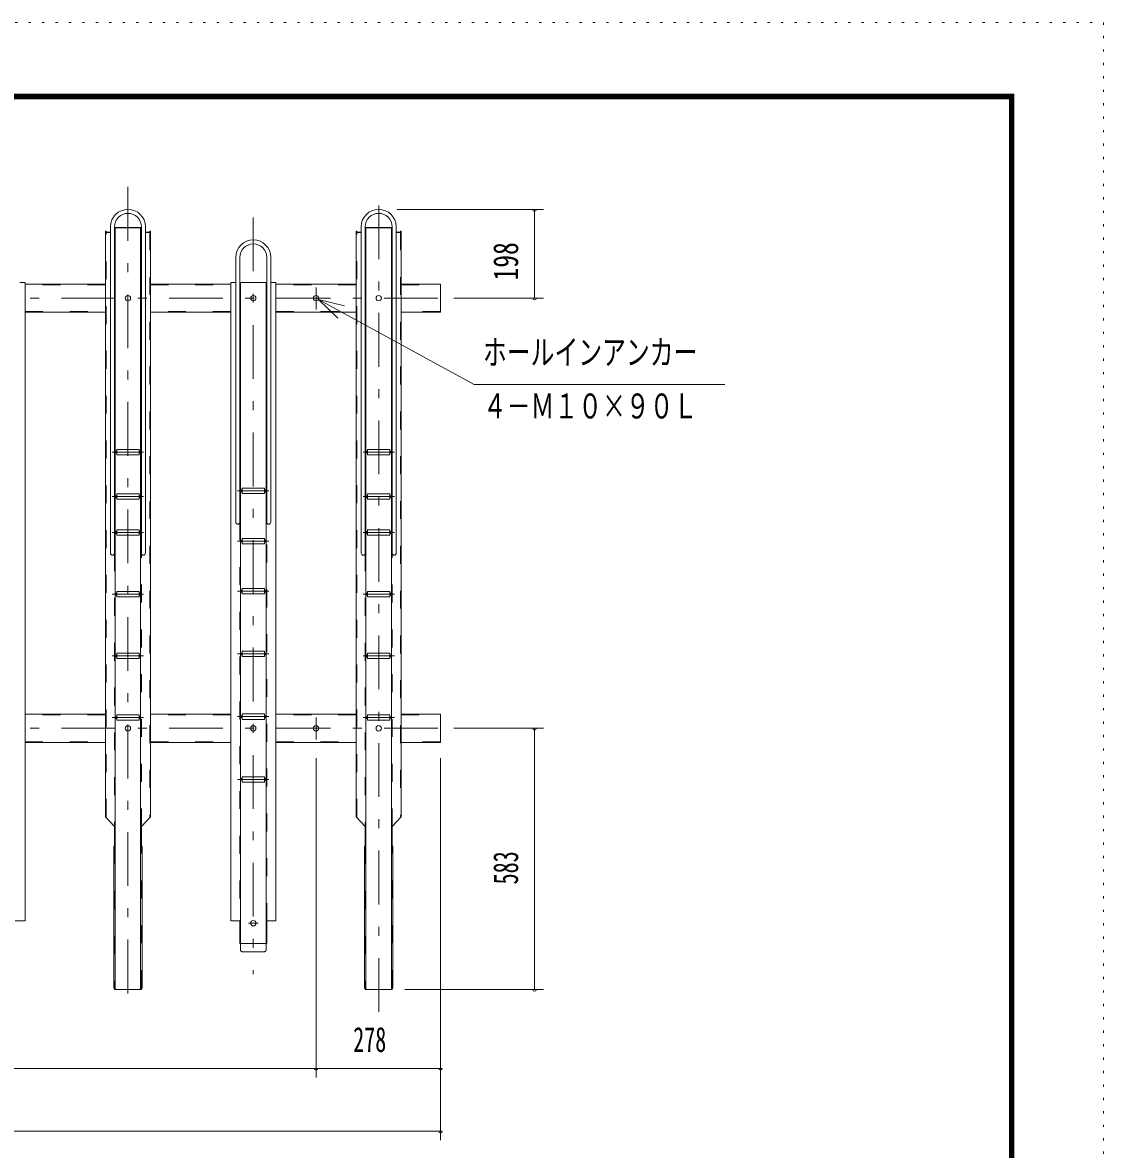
# Model space of a CAD drawing. Units: millimetres, scale not verified. Extents: x -5940 to 5940, y -6448 to 6448.
# Drawn here: x 3527 to 5940, y -563 to 1952 of the extents above; entities that cross this region are included whole.
import ezdxf
from ezdxf.enums import TextEntityAlignment as Align

# ---------------------------------------------------------------- set-up
doc = ezdxf.new("R2010")
doc.units = ezdxf.units.MM
doc.header["$LTSCALE"] = 10
for name, pattern in [('USER2', [10, 4, -6]), ('USER3', [24, 12, -5, 2, -5]), ('USER5', [3, 0.5, -2.5])]:
    doc.linetypes.add(name, pattern=pattern)
for name, color, linetype, lineweight in [('0-2_2-0BOLD', 7, 'Continuous', 18), ('0-3_2-1HIDDEN', 3, 'USER2', 18), ('0-4_2-2CENTER', 3, 'USER3', 18), ('0-5_2-5DIM', 3, 'Continuous', 18), ('0-7_F-F', 5, 'Continuous', 18), ('0-8_F-E_J_ADD', 5, 'USER5', 18)]:
    doc.layers.add(name, color=color, linetype=linetype, lineweight=lineweight)
doc.styles.add('ＭＳ ゴシック', font='')
doc.styles.get('ＭＳ ゴシック').set_extended_font_data('MS Gothic')

msp = doc.modelspace()

# ---------------------------------------------------------------- linework, layer by layer
at = {"layer": '0-2_2-0BOLD'}
for p, q in [((3723.19, 1484.11), (3711.79, 1484.11)), ((3723.19, 768.13), (3723.19, 1496.53)), ((3732.19, 1496.53), (3732.19, 768.13)), ((3732.19, 1494.85), (3792.19, 1494.85)), ((3732.19, 1484.11), (3733.79, 1484.11)), ((3733.79, 1494.56), (3733.79, -205.78)), ((3792.19, 1484.11), (3790.59, 1484.11)), ((3792.19, 1496.53), (3792.19, 768.13)), ((3801.19, 768.13), (3801.19, 1496.53)), ((3812.59, 1484.11), (3801.19, 1484.11)), ((4271.79, 1484.11), (4283.19, 1484.11)), ((4283.19, 768.13), (4283.19, 1496.53)), ((4292.19, 1496.53), (4292.19, 768.13)), ((4352.19, 1494.85), (4292.19, 1494.85)), ((4292.19, 1484.11), (4293.79, 1484.11)), ((4350.59, 1494.56), (4350.59, -205.78)), ((4352.19, 1484.11), (4350.59, 1484.11)), ((4352.19, 1496.53), (4352.19, 768.13)), ((4361.19, 768.13), (4361.19, 1496.53)), ((4361.19, 1484.11), (4372.59, 1484.11)), ((4003.19, 1428.19), (4003.19, 837.19)), ((4012.19, 837.19), (4012.19, 1428.19)), ((4072.19, 1428.19), (4072.19, 837.19)), ((4081.19, 837.19), (4081.19, 1428.19)), ((3532.59, 1368.69), (3711.79, 1368.69)), ((3812.59, 1368.69), (3991.79, 1368.69)), ((3991.79, 1372.19), (4003.19, 1372.19)), ((4012.19, 1372.19), (4072.19, 1372.19)), ((4092.59, 1368.69), (4271.79, 1368.69)), ((3711.79, 1305.69), (3532.59, 1305.69)), ((3991.79, 1305.69), (3812.59, 1305.69)), ((4271.79, 1305.69), (4092.59, 1305.69)), ((3737.19, 995.79), (3733.79, 995.79)), ((3733.79, 991.79), (3737.19, 991.79)), ((3787.19, 995.79), (3790.59, 995.79)), ((3790.59, 991.79), (3787.19, 991.79)), ((4293.79, 995.79), (4297.19, 995.79)), ((4297.19, 991.79), (4293.79, 991.79)), ((4347.19, 995.79), (4350.59, 995.79)), ((4350.59, 991.79), (4347.19, 991.79)), ((4017.19, 909.19), (4013.79, 909.19)), ((4070.59, 909.19), (4067.19, 909.19)), ((3733.79, 896.33), (3737.19, 896.33)), ((3737.19, 892.33), (3733.79, 892.33)), ((3787.19, 896.33), (3790.59, 896.33)), ((3790.59, 892.33), (3787.19, 892.33)), ((4013.79, 905.19), (4017.19, 905.19)), ((4067.19, 905.19), (4070.59, 905.19)), ((4297.19, 896.33), (4293.79, 896.33)), ((4293.79, 892.33), (4297.19, 892.33)), ((4350.59, 896.33), (4347.19, 896.33)), ((4347.19, 892.33), (4350.59, 892.33)), ((3737.19, 816.28), (3733.79, 816.28)), ((3733.79, 812.28), (3737.19, 812.28)), ((3790.59, 816.28), (3787.19, 816.28)), ((3787.19, 812.28), (3790.59, 812.28)), ((4293.79, 816.28), (4297.19, 816.28)), ((4297.19, 812.28), (4293.79, 812.28)), ((4347.19, 816.28), (4350.59, 816.28)), ((4350.59, 812.28), (4347.19, 812.28)), ((4013.79, 797.19), (4017.19, 797.19)), ((4017.19, 793.19), (4013.79, 793.19)), ((4067.19, 797.19), (4070.59, 797.19)), ((4070.59, 793.19), (4067.19, 793.19)), ((4017.19, 685.19), (4013.79, 685.19)), ((4013.79, 681.19), (4017.19, 681.19)), ((4070.59, 685.19), (4067.19, 685.19)), ((4067.19, 681.19), (4070.59, 681.19)), ((3733.79, 678.54), (3737.19, 678.54)), ((3737.19, 674.54), (3733.79, 674.54)), ((3787.19, 678.54), (3790.59, 678.54)), ((3790.59, 674.54), (3787.19, 674.54)), ((4297.19, 678.54), (4293.79, 678.54)), ((4293.79, 674.54), (4297.19, 674.54)), ((4350.59, 678.54), (4347.19, 678.54)), ((4347.19, 674.54), (4350.59, 674.54)), ((3737.19, 540.79), (3733.79, 540.79)), ((3733.79, 536.79), (3737.19, 536.79)), ((3790.59, 540.79), (3787.19, 540.79)), ((3787.19, 536.79), (3790.59, 536.79)), ((4013.79, 545.19), (4017.19, 545.19)), ((4017.19, 541.19), (4013.79, 541.19)), ((4067.19, 545.19), (4070.59, 545.19)), ((4070.59, 541.19), (4067.19, 541.19)), ((4293.79, 540.79), (4297.19, 540.79)), ((4297.19, 536.79), (4293.79, 536.79)), ((4347.19, 540.79), (4350.59, 540.79)), ((4350.59, 536.79), (4347.19, 536.79)), ((3711.79, 408.69), (3532.59, 408.69)), ((3733.79, 403.05), (3737.19, 403.05)), ((3787.19, 403.05), (3790.59, 403.05)), ((3991.79, 408.69), (3812.59, 408.69)), ((4013.79, 405.19), (4017.19, 405.19)), ((4070.59, 405.19), (4067.19, 405.19)), ((4271.79, 408.69), (4092.59, 408.69)), ((4297.19, 403.05), (4293.79, 403.05)), ((4350.59, 403.05), (4347.19, 403.05)), ((3737.19, 399.05), (3733.79, 399.05)), ((3790.59, 399.05), (3787.19, 399.05)), ((4017.19, 401.19), (4013.79, 401.19)), ((4067.19, 401.19), (4070.59, 401.19)), ((4293.79, 399.05), (4297.19, 399.05)), ((4347.19, 399.05), (4350.59, 399.05)), ((3532.59, 345.69), (3711.79, 345.69)), ((3812.59, 345.69), (3991.79, 345.69)), ((4092.59, 345.69), (4271.79, 345.69)), ((4017.19, 265.19), (4013.79, 265.19)), ((4013.79, 261.19), (4017.19, 261.19)), ((4070.59, 265.19), (4067.19, 265.19)), ((4067.19, 261.19), (4070.59, 261.19)), ((3733.79, 157.86), (3732.19, 157.86)), ((3792.19, 157.86), (3792.19, 113.85)), ((4292.19, 157.86), (4292.19, 113.85)), ((4350.59, 157.86), (4352.19, 157.86)), ((4293.79, 113.85), (4290.59, 113.85)), ((3733.79, -202.5), (3730.59, -202.5))]:
    msp.add_line(p, q, dxfattribs=at)
for points in [[(3732.19, 113.85), (3732.19, 157.86), (3711.79, 179.5), (3711.79, 1486.44), (3713.39, 1486.44), (3713.39, 1484.4), (3723.19, 1484.4)], [(3790.59, -205.78), (3790.59, 1494.56), (3733.79, 1494.56)], [(3801.19, 1484.4), (3810.99, 1484.4), (3810.99, 1486.44), (3812.59, 1486.44), (3812.59, 179.5), (3792.19, 157.86), (3790.59, 157.86)], [(4283.19, 1484.4), (4273.39, 1484.4), (4273.39, 1486.44), (4271.79, 1486.44), (4271.79, 179.5), (4292.19, 157.86), (4293.79, 157.86)], [(4293.79, -205.78), (4293.79, 1494.56), (4350.59, 1494.56)], [(4352.19, 113.85), (4352.19, 157.86), (4372.59, 179.5), (4372.59, 1486.44), (4370.99, 1486.44), (4370.99, 1484.4), (4361.19, 1484.4)], [(3510.59, -52.81), (3532.59, -52.81), (3532.59, 1372.19), (3521.19, 1372.19)], [(3991.79, 1372.19), (3991.79, -52.81), (4013.79, -52.81)], [(4070.59, 1372.19), (4070.59, -118.09), (4070.57, -118.39), (4070.51, -118.7), (4070.42, -119), (4070.29, -119.3), (4070.12, -119.58), (4069.92, -119.85), (4069.69, -120.11), (4069.42, -120.36), (4069.12, -120.59), (4068.8, -120.79), (4068.46, -120.98), (4068.09, -121.15), (4067.7, -121.29), (4067.3, -121.41), (4066.88, -121.5), (4066.46, -121.57), (4066.03, -121.61), (4065.59, -121.62), (4018.79, -121.62), (4018.35, -121.61), (4017.92, -121.57), (4017.5, -121.5), (4017.08, -121.41), (4016.68, -121.29), (4016.29, -121.15), (4015.92, -120.98), (4015.58, -120.79), (4015.25, -120.59), (4014.96, -120.36), (4014.69, -120.11), (4014.46, -119.85), (4014.26, -119.58), (4014.09, -119.3), (4013.96, -119), (4013.87, -118.7), (4013.81, -118.39), (4013.79, -118.09), (4013.79, 1372.19)], [(4070.59, -52.81), (4092.59, -52.81), (4092.59, 1372.19), (4081.19, 1372.19)], [(4372.59, 1368.69), (4460.19, 1368.69), (4460.19, 1305.69), (4372.59, 1305.69)], [(4372.59, 345.69), (4460.19, 345.69), (4460.19, 408.69), (4372.59, 408.69)], [(3730.59, -202.5), (3730.59, 113.85), (3733.79, 113.85)], [(3790.59, 113.85), (3793.79, 113.85), (3793.79, -202.5), (3790.59, -202.5)], [(4290.59, 113.85), (4290.59, -202.5), (4293.79, -202.5)], [(4350.59, -202.5), (4353.79, -202.5), (4353.79, 113.85), (4350.59, 113.85)], [(4012.19, -52.81), (4012.19, -102.81), (4072.19, -102.81), (4072.19, -52.81)], [(3792.19, -202.5), (3792.19, -205.78), (3732.19, -205.78), (3732.19, -202.5)], [(4292.19, -202.5), (4292.19, -205.78), (4352.19, -205.78), (4352.19, -202.5)]]:
    msp.add_lwpolyline(points, dxfattribs=at)
for points in [[(3737.19, 987.79), (3787.19, 987.79), (3787.19, 999.79), (3737.19, 999.79)], [(4347.19, 999.79), (4347.19, 987.79), (4297.19, 987.79), (4297.19, 999.79)], [(4067.19, 901.19), (4067.19, 913.19), (4017.19, 913.19), (4017.19, 901.19)], [(3787.19, 900.33), (3787.19, 888.33), (3737.19, 888.33), (3737.19, 900.33)], [(4297.19, 900.33), (4347.19, 900.33), (4347.19, 888.33), (4297.19, 888.33)], [(3737.19, 820.28), (3737.19, 808.28), (3787.19, 808.28), (3787.19, 820.28)], [(4347.19, 820.28), (4347.19, 808.28), (4297.19, 808.28), (4297.19, 820.28)], [(4017.19, 789.19), (4017.19, 801.19), (4067.19, 801.19), (4067.19, 789.19)], [(3787.19, 682.54), (3787.19, 670.54), (3737.19, 670.54), (3737.19, 682.54)], [(4067.19, 677.19), (4067.19, 689.19), (4017.19, 689.19), (4017.19, 677.19)], [(4297.19, 682.54), (4297.19, 670.54), (4347.19, 670.54), (4347.19, 682.54)], [(3737.19, 544.79), (3787.19, 544.79), (3787.19, 532.79), (3737.19, 532.79)], [(4017.19, 537.19), (4067.19, 537.19), (4067.19, 549.19), (4017.19, 549.19)], [(4347.19, 544.79), (4347.19, 532.79), (4297.19, 532.79), (4297.19, 544.79)], [(3787.19, 407.05), (3737.19, 407.05), (3737.19, 395.05), (3787.19, 395.05)], [(4067.19, 409.19), (4017.19, 409.19), (4017.19, 397.19), (4067.19, 397.19)], [(4297.19, 407.05), (4347.19, 407.05), (4347.19, 395.05), (4297.19, 395.05)], [(4067.19, 257.19), (4017.19, 257.19), (4017.19, 269.19), (4067.19, 269.19)]]:
    msp.add_lwpolyline(points, close=True, dxfattribs=at)
for centre in [(3762.19, 1337.19), (4042.19, 1337.19), (4182.19, 1337.19), (4322.19, 1337.19), (3762.19, 377.19), (4042.19, 377.19), (4182.19, 377.19), (4322.19, 377.19), (4042.19, -57.81)]:
    msp.add_circle(centre, 6, dxfattribs=at)
for centre, radius, start, end in [((3762.19, 1496.53), 39, 0, 180), ((4322.19, 1496.53), 39, 0, 180), ((3762.19, 1496.53), 30, 0, 180), ((4322.19, 1496.53), 30, 0, 180), ((4042.19, 1428.19), 39, 0, 180), ((4042.19, 1428.19), 30, 0, 180), ((4007.69, 837.19), 4.5, 180, 0), ((4076.69, 837.19), 4.5, 180, 0), ((3727.69, 768.13), 4.5, 180, 0), ((3796.69, 768.13), 4.5, 180, 0), ((4287.69, 768.13), 4.5, 180, 0), ((4356.69, 768.13), 4.5, 180, 0)]:
    msp.add_arc(centre, radius, start, end, dxfattribs=at)
at = {"layer": '0-3_2-1HIDDEN'}
for p, q in [((3713.39, 179.5), (3713.39, 1484.4)), ((4273.39, 179.5), (4273.39, 1484.4)), ((3711.79, 1367.09), (3532.59, 1367.09)), ((3812.59, 1367.09), (3991.79, 1367.09)), ((4271.79, 1367.09), (4092.59, 1367.09)), ((4372.59, 1367.09), (4460.19, 1367.09)), ((3532.59, 1307.29), (3711.79, 1307.29)), ((3991.79, 1307.29), (3812.59, 1307.29)), ((4092.59, 1307.29), (4271.79, 1307.29)), ((4460.19, 1307.29), (4372.59, 1307.29)), ((4012.19, 837.19), (4012.19, -52.81)), ((4072.19, -52.81), (4072.19, 837.19)), ((3732.19, 768.13), (3732.19, 157.86)), ((3792.19, 157.86), (3792.19, 768.13)), ((4292.19, 768.13), (4292.19, 157.86)), ((4352.19, 157.86), (4352.19, 768.13)), ((3711.79, 407.09), (3532.59, 407.09)), ((3991.79, 407.09), (3812.59, 407.09)), ((4271.79, 407.09), (4092.59, 407.09)), ((4372.59, 407.09), (4460.19, 407.09)), ((3532.59, 347.29), (3711.79, 347.29)), ((3812.59, 347.29), (3991.79, 347.29)), ((4092.59, 347.29), (4271.79, 347.29)), ((4460.19, 347.29), (4372.59, 347.29)), ((3713.39, 179.5), (3711.79, 179.5)), ((4273.39, 179.5), (4271.79, 179.5)), ((3732.19, 113.85), (3732.19, -202.5)), ((3792.19, -202.5), (3792.19, 113.85)), ((4292.19, 113.85), (4292.19, -202.5)), ((4352.19, -202.5), (4352.19, 113.85))]:
    msp.add_line(p, q, dxfattribs=at)
for points in [[(3810.99, 1484.4), (3810.99, 179.5), (3812.59, 179.5)], [(4370.99, 1484.4), (4370.99, 179.5), (4372.59, 179.5)]]:
    msp.add_lwpolyline(points, dxfattribs=at)
at = {"layer": '0-4_2-2CENTER'}
for p, q in [((3762.19, 1585.53), (3762.19, -255.78)), ((4322.19, -255.78), (4322.19, 1585.53)), ((4042.19, 1517.19), (4042.19, -171.62)), ((4182.19, 1361.26), (4182.19, 1312.05)), ((2174.19, 1337.19), (4510.19, 1337.19)), ((3797.19, 993.79), (3727.19, 993.79)), ((4357.19, 993.79), (4287.19, 993.79)), ((4077.19, 907.19), (4007.19, 907.19)), ((3727.19, 894.33), (3797.19, 894.33)), ((4287.19, 894.33), (4357.19, 894.33)), ((3797.19, 814.28), (3727.19, 814.28)), ((4357.19, 814.28), (4287.19, 814.28)), ((4077.19, 795.19), (4007.19, 795.19)), ((4077.19, 683.19), (4007.19, 683.19)), ((3797.19, 676.54), (3727.19, 676.54)), ((4357.19, 676.54), (4287.19, 676.54)), ((3727.19, 538.79), (3797.19, 538.79)), ((4007.19, 543.19), (4077.19, 543.19)), ((4287.19, 538.79), (4357.19, 538.79)), ((4077.19, 403.19), (4007.19, 403.19)), ((3797.19, 401.05), (3727.19, 401.05)), ((4182.19, 352.05), (4182.19, 401.26)), ((4357.19, 401.05), (4287.19, 401.05)), ((2174.19, 377.19), (4510.19, 377.19)), ((4007.19, 263.19), (4077.19, 263.19)), ((4031.19, -57.81), (4053.19, -57.81))]:
    msp.add_line(p, q, dxfattribs=at)
at = {"layer": '0-5_2-5DIM'}
for p, q in [((4690.19, 1535.19), (4363.56, 1535.19)), ((4674.19, 1535.19), (4666.19, 1535.19)), ((4670.19, 1337.19), (4670.19, 1535.19)), ((4187.45, 1334.31), (4230.86, 1292.89)), ((4490.19, 1337.19), (4690.19, 1337.19)), ((4674.19, 1337.19), (4666.19, 1337.19)), ((4490.19, 377.19), (4690.19, 377.19)), ((4674.19, 377.19), (4666.19, 377.19)), ((4670.19, 377.19), (4670.19, -205.81)), ((4182.19, 310.28), (4182.19, -401.81)), ((4460.19, -541.81), (4460.19, 310.28)), ((4690.19, -205.81), (4380.54, -205.81)), ((4674.19, -205.81), (4666.19, -205.81)), ((4460.19, -381.81), (2224.19, -381.81)), ((4186.19, -381.81), (4178.19, -381.81)), ((4464.19, -381.81), (4456.19, -381.81)), ((2224.19, -521.81), (4460.19, -521.81)), ((4464.19, -521.81), (4456.19, -521.81))]:
    msp.add_line(p, q, dxfattribs=at)
msp.add_lwpolyline([(4245.76, 1320.14), (4187.45, 1334.31), (4534.97, 1144.4), (5094.97, 1144.4)], dxfattribs=at)
for centre in [(4670.19, 1535.19), (4670.19, 1337.19), (4670.19, 377.19), (4670.19, -205.81), (4182.19, -381.81), (4460.19, -381.81), (4460.19, -521.81)]:
    msp.add_arc(centre, 4, 180, 0, dxfattribs=at)
at = {"layer": '0-7_F-F'}
for points in [[(5740.5, -6247.61), (-5739.5, -6247.61), (-5739.5, 1792.39), (5740.5, 1792.39)], [(5739.49, -6246.61), (-5738.5, -6246.61), (-5738.5, 1791.39), (5739.49, 1791.39)], [(5738.49, -6245.61), (5738.49, 1790.39), (-5737.5, 1790.39), (-5737.5, -6245.61)], [(5737.49, -6244.61), (-5736.5, -6244.61), (-5736.5, 1789.39), (5737.49, 1789.39)], [(5736.5, -6243.61), (5736.5, 1788.39), (-5735.5, 1788.39), (-5735.5, -6243.61)], [(5735.5, -6242.61), (-5734.5, -6242.61), (-5734.5, 1787.39), (5735.5, 1787.39)], [(5734.49, -6241.61), (5734.49, 1786.39), (-5733.5, 1786.39), (-5733.5, -6241.61)], [(5733.5, -6240.61), (-5732.5, -6240.61), (-5732.5, 1785.39), (5733.5, 1785.39)], [(5732.49, -6239.61), (-5731.5, -6239.61), (-5731.5, 1784.39), (5732.49, 1784.39)], [(5731.5, -6238.61), (-5730.5, -6238.61), (-5730.5, 1783.39), (5731.5, 1783.39)], [(5730.49, -6237.61), (5730.49, 1782.39), (-5729.5, 1782.39), (-5729.5, -6237.61)]]:
    msp.add_lwpolyline(points, close=True, dxfattribs=at)
at = {"layer": '0-8_F-E_J_ADD'}
msp.add_lwpolyline([(5940.5, -6447.61), (-5939.5, -6447.61), (-5939.5, 1952.39), (5940.5, 1952.39)], close=True, dxfattribs=at)

# ---------------------------------------------------------------- texts
at = {"layer": '0-5_2-5DIM', "color": 7, "style": 'ＭＳ ゴシック'}
for s, width, p in [('198', 0.75, (4650.19, 1376.78)), ('583', 0.65, (4650.19, 28.79))]:
    msp.add_text(s, height=55.72, rotation=90, dxfattribs=dict(at, width=width)).set_placement(p, align=Align.BOTTOM_LEFT)
for s, width, p in [('ホールインアンカー', 0.7, (4554.97, 1172)), ('４－Ｍ１０×９０Ｌ', 0.7, (4554.97, 1052)), ('278', 0.65, (4265.2, -361.81))]:
    msp.add_text(s, height=55.72, dxfattribs=dict(at, width=width)).set_placement(p, align=Align.BOTTOM_LEFT)

doc.saveas('drawing.dxf')
